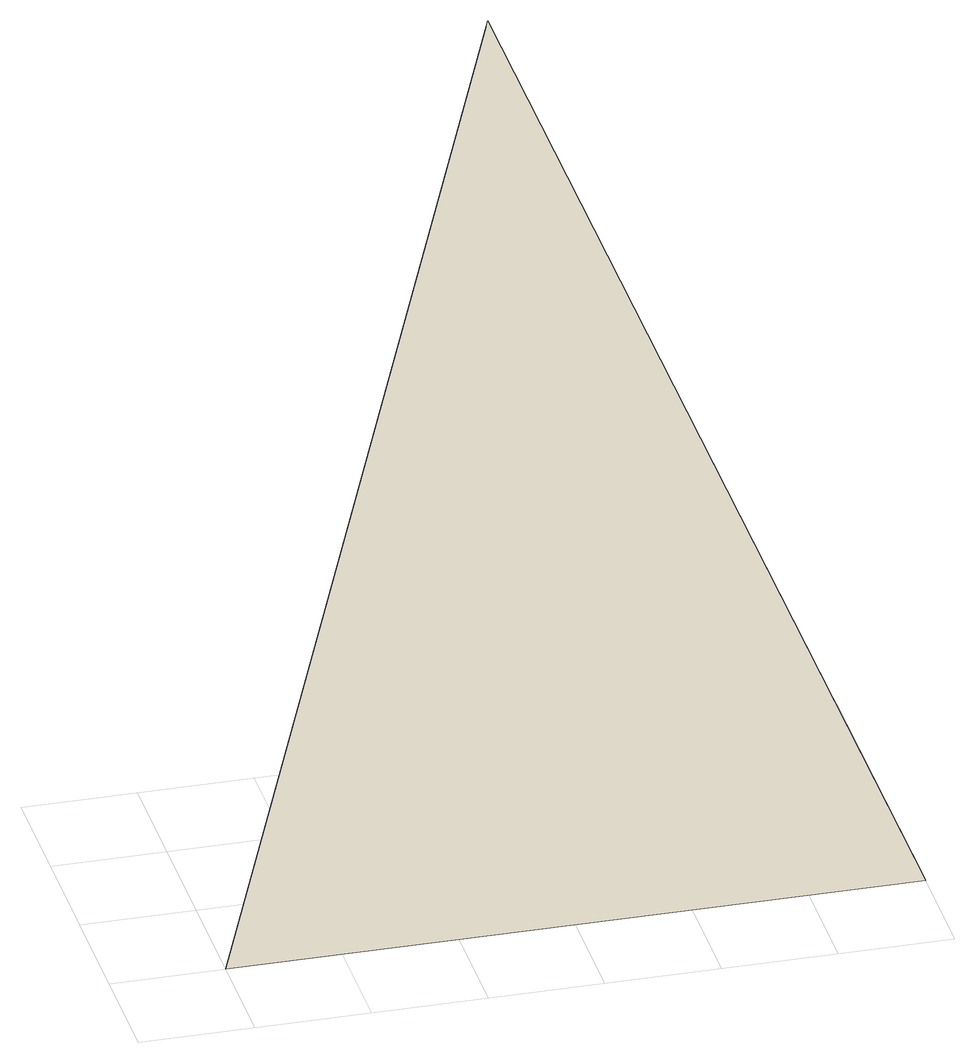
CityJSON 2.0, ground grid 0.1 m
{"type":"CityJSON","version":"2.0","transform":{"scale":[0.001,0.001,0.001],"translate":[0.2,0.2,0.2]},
"CityObjects":{
"object1":{"type":"GenericCityObject","geometry":[{"type":"Solid","lod":"1","boundaries":[[[[0,1,2]],[[0,3,1]],[[1,3,2]],[[0,2,3]]]],"semantics":{"surfaces":[{"type":"WallSurface","on_footprint_edge":false},{"type":"WallSurface","on_footprint_edge":true}],"values":[[0,1,null,0]]}}]}
},
"vertices":[
[0,0,0],[600,0,0],[300,300,0],[300,300,700]
]}
